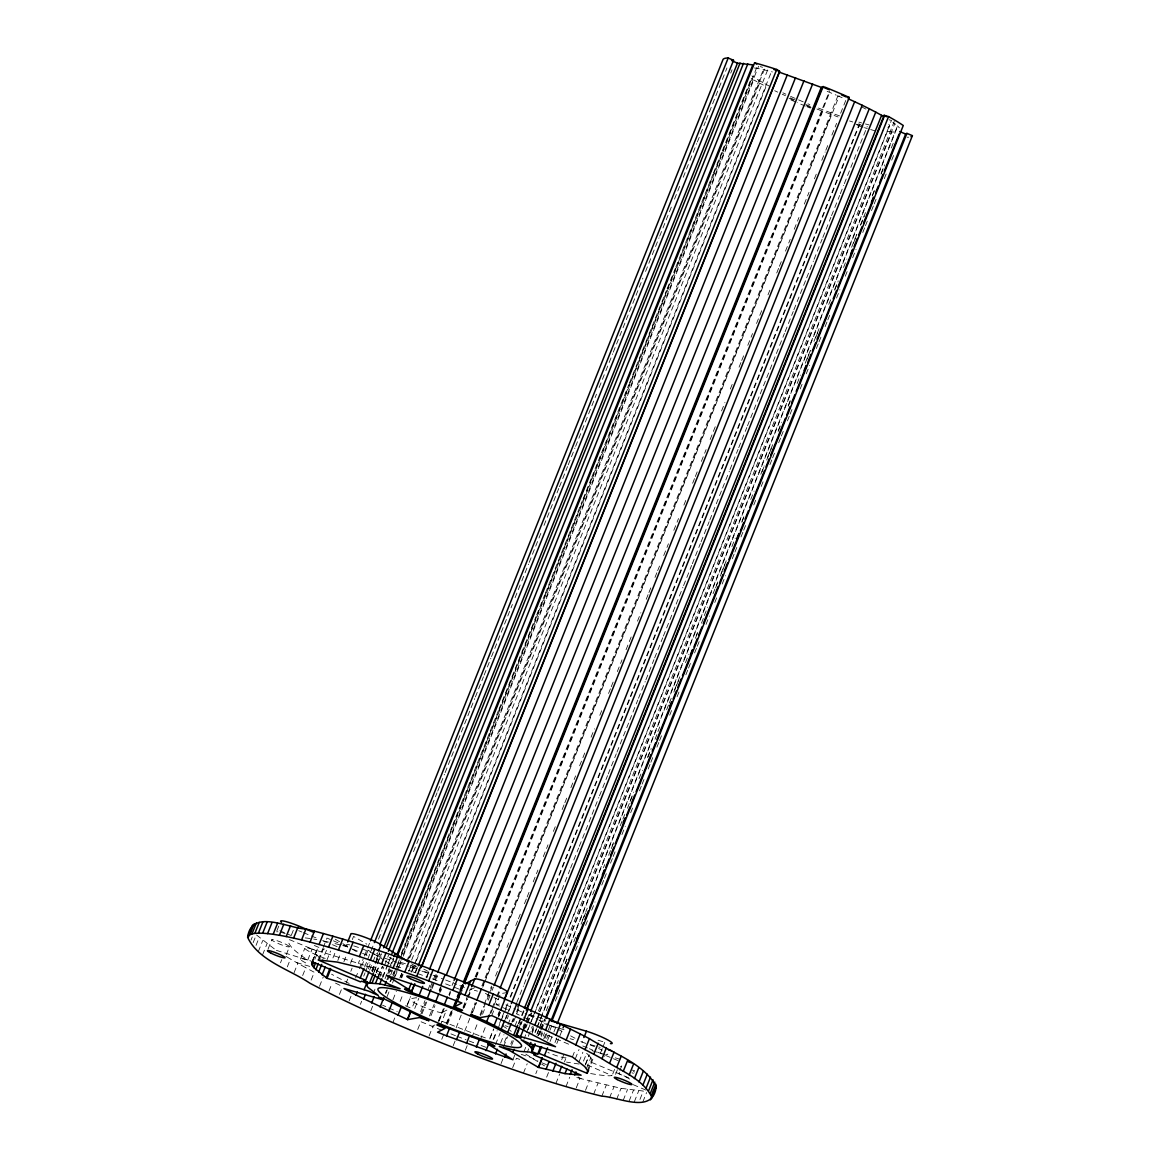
<?xml version="1.0" encoding="UTF-8"?>
<svg xmlns="http://www.w3.org/2000/svg" width="1160" height="1160" viewBox="0 0 1160 1160"><rect width="100%" height="100%" fill="white"/><g stroke="black" fill="none" stroke-linecap="round" stroke-linejoin="round"><path stroke-width="0.75" stroke-dasharray="5 3.75" d="M312.91 960.799L316.579 950.881L289.55 939.672L288.637 940.789A178.089 21.707 21.8 0 0 300.599 955.057L307.762 960.045A17.762 2.16 21.8 0 0 308.342 964.207M251.01 940.093L252.256 936.961M253.17 942.616L256.287 934.801L275.268 949.619M256.026 945.4L259.159 937.57M258.332 951.562L262.711 940.601M262.58 954.825L266.959 943.878M268.09 949.039L271.846 939.643M276.906 930.755L279.415 924.491M291.435 934.974L293.93 928.711M280.502 962.785L281.75 959.654M286.274 954.665L289.391 946.85A9.512 1.16 21.8 0 0 277.153 940.745A9.512 1.16 21.8 0 0 275.312 942.166A9.512 1.16 21.8 0 0 289.391 946.85M287.317 966.874L290.435 959.044L284.998 955.782M294.075 972.689L297.83 963.308L290.435 959.044M300.411 959.247L304.79 948.3M307.762 960.045L312.142 949.097L372.853 967.817A102.08 12.441 21.8 0 0 383.235 974.284M302.659 975.545L305.79 967.715L297.83 963.308M311.707 962.539L316.086 951.591M312.2 961.843L318.464 946.197M314.839 959.349L316.709 954.651L316.042 952.984M318.202 959.972L322.582 949.025L326.975 949.054L322.596 960.002M323.219 947.459L326.961 938.063L331.818 940.151M319.029 959.914L323.408 948.967M311.141 980.098L314.273 972.268L305.79 967.715M326.83 960.393L330.586 950.997M319.507 986.333L323.263 976.938M332.949 957.942L334.834 953.259M337.806 960.494L340.938 952.679M328.947 991.118L332.079 983.288M352.336 939.542L353.582 936.41L366.836 944.182M343.882 961.77L346.39 955.506M350.508 963.322L353.002 957.058M339.459 994.41L341.968 988.16M346.449 982.259L347.695 979.127M350.827 971.312L352.075 968.18M358.281 963.583L359.527 960.451M355.598 978.025L358.73 970.195M359.353 968.629L363.109 959.247M364.414 955.999L369.793 942.543M361.644 966.251L364.153 959.987M366.038 955.289L368.532 949.039M349.131 1000.92L351.625 994.657M364.617 967.019L373.694 944.298M366.488 966.715L367.836 963.351M363.718 976.154L365.067 972.79M365.748 971.109L369.112 962.698M378.522 939.151L381.887 930.74M384.584 924.012L390.63 908.874M391.311 907.192L398.039 890.372M398.707 888.69L410.814 858.414M413.511 851.687L428.301 814.697M428.983 813.015L437.045 792.831M437.726 791.149L444.454 774.329M445.121 772.647L474.715 698.639M475.397 696.957L483.459 676.773M484.14 675.091L490.868 658.285M491.536 656.603L512.386 604.462M515.083 597.734L521.13 582.596M521.812 580.913L528.539 564.093M529.207 562.411L541.314 532.135M544.011 525.408L558.801 488.418M559.482 486.736L567.544 466.552M568.226 464.87L574.954 448.05M575.621 446.368L596.472 394.226M599.169 387.498L605.215 372.36M605.897 370.678L612.625 353.858M613.292 352.176L642.886 278.183M645.583 271.454L651.63 256.317M652.312 254.635L659.039 237.814M659.707 236.132L671.814 205.856M674.511 199.129L680.558 184.005M683.254 177.277L689.301 162.139M689.982 160.457L696.711 143.637M697.377 141.955L705.454 121.771M706.121 120.089L726.972 67.947M368.3 968.846L370.997 962.118M369.634 970.181L372.316 963.452M372.983 961.77L376.348 953.361M353.727 945.908A17.762 2.16 21.8 0 1 376.666 955.579L377.913 952.447M371.606 970.949L375.55 961.089M376.217 959.407L378.914 952.679M730.713 73.109L732.062 69.745M372.316 971.094L374.999 964.366M375.666 962.684L379.712 952.592M372.418 971.906L379.813 953.418M360.397 1004.357L361.659 1001.225M374.201 971.369L376.884 964.641M377.565 962.959L380.929 954.549M374.042 972.268L376.724 965.54M377.406 963.859L381.437 953.766M376.13 972.907L378.914 965.946M376.579 972.515L379.276 965.787M378.247 976.503L382.292 966.425M378.667 976.43L382.699 966.353M373.099 993.859L375.797 987.131M379.827 977.039L383.858 966.947M384.54 965.265L388.571 955.173M382.524 977.126L387.512 965.149M388.179 963.467L390.876 956.739M382.93 977.285L386.295 968.876M386.962 967.193L391.007 957.101M370.75 1010.955L372.621 1006.256M385.033 978.648L389.064 968.557M389.745 966.874L393.327 958.218M387.802 973.515L391.166 965.106M391.848 963.423L393.863 958.378M388.934 973.356L390.267 969.992M386.889 979.794L390.92 969.702M387.875 979.678L391.63 970.282M390.659 974.994L392.544 970.311M385.309 993.438L386.657 990.074M390.021 981.664L392.036 976.618M392.718 974.937L394.052 971.572M401.462 953.07L405.492 942.979M406.174 941.296L414.236 921.112M414.917 919.431L451.907 826.935M452.588 825.253L460.65 805.069M461.332 803.387L489.578 732.743M490.26 731.061L498.322 710.891M499.003 709.21L535.992 616.699M536.674 615.017L544.736 594.833M545.417 593.151L582.407 500.656M583.088 498.974L591.15 478.79M591.832 477.108L628.822 384.613M629.503 382.93L666.492 290.421M667.174 288.738L675.25 268.555M675.917 266.873L712.907 174.377M713.588 172.695L721.665 152.511M722.332 150.829L750.578 80.185M385.976 993.192L387.31 989.828M390.673 981.418L400.765 956.202M401.447 954.52L751.245 79.953M393.24 976.299L399.968 959.494M400.649 957.812L757.176 66.424M393.312 979.446L400.708 960.958M403.39 954.231L758.582 66.207M387.107 996.527L389.803 989.799M392.486 983.071L394.501 978.025M395.183 976.343L402.578 957.856M403.26 956.173L753.724 79.924L751.26 78.503M399.809 978.039L401.679 973.341M400.606 976.56L401.954 973.196M406.667 961.422L763.86 68.367M401.041 977.779L402.389 974.414M408.45 959.277L764.977 67.889L760.177 66.627M392.964 999.731L396.328 991.321M401.708 977.865L403.057 974.502M409.784 957.696L759.582 83.128L753.724 79.924M411.597 960.161L768.123 68.788M408.726 971.442L411.235 965.178M411.249 972.211L413.946 965.497M414.613 963.815L771.82 70.745M400.127 1001.413L402.825 994.685M412.25 971.137L415.613 962.742M416.28 961.06L766.079 86.492L759.582 83.128M392.877 1022.612L395.386 1016.348M415.062 972.501L417.078 967.455M415.657 972.225L417.542 967.527A102.08 12.441 21.8 0 0 410.234 965.207M406.986 1005.589L410.553 996.498M407.29 1005.096L409.799 998.847L416.411 997.702L411.727 1008.518M426.068 977.967L428.765 971.254M426.909 977.068L428.779 972.37M414.743 1008.475L418.774 998.383M427.982 989.813L429.867 985.115M420.616 1011.534L424.995 1000.587M430.229 987.479L436.29 972.356M420.79 1014.202L425.502 1002.428M431.607 987.552L436.928 973.834M422.022 1013.767L426.735 1001.993M432.114 988.538L434.797 981.809M435.478 980.128L437.494 975.082M417.701 1029.514L420.834 1021.684L441.858 1030.283M439.132 990.408L440.394 987.276M429.504 1015.957L434.217 1004.183M439.596 990.727L440.93 987.378M439.408 992.293L440.742 988.929M430.969 1015.711L435 1005.618M440.379 992.163L441.728 988.798M429.07 1036.011L432.81 1026.629M452.052 985.449L453.4 982.085M438.19 1021.597L443.57 1008.141M448.963 994.685L450.341 991.118M439.031 1020.307L442.163 1012.491L451.632 1007.576M439.132 1021.105L444.512 1007.663M449.21 995.889L450.559 992.525M440.089 1025.962L446.339 1010.316M446.063 1024.091L451.689 1010.012M456.982 996.788L458.998 991.742M459.679 990.06L462.361 983.346M457.359 997.252L462.753 983.81M447.049 1023.308L452.429 1009.853M457.141 998.079L458.49 994.714M459.157 993.033L462.521 984.622M457.736 998.441L459.084 995.077M459.751 993.395L463.115 984.985M447.426 1024.483L452.139 1012.709M458.185 997.571L463.565 984.115M441.757 1039.316L444.875 1031.501M458.345 998.586L463.986 984.506M457.809 1001.327L459.693 996.643M460.317 995.077L462.188 990.379L453.879 987.087M462.971 1007.359L470.365 988.856M475.078 977.082L829.588 90.755M463.232 1008.562L467.262 998.47M467.944 996.788L471.308 988.378M476.021 976.604L829.849 91.959M456.098 1027.876L461.477 1014.42M464.174 1007.707L467.538 999.296M468.205 997.614L471.569 989.205M476.282 977.431L822.715 111.273L838.1 116.971M453.212 1045.668L455.097 1040.969M471.134 1012.767L475.165 1002.675M481.893 985.855L837.752 96.15M464.711 1031.124L470.09 1017.683M470.772 1016.001L476.151 1002.544M482.879 985.724L831.329 114.521M472.599 1012.506L476.629 1002.414M482.69 987.276L484.039 983.912M484.706 982.23L839.216 95.903M465.305 1050.336L467.175 1045.653M480.08 1014.695L483.445 1006.285M484.111 1004.604L491.507 986.116M495.552 976.024L501.599 960.886M506.978 947.43L510.342 939.02M515.736 925.564L517.751 920.518M518.418 918.836L520.434 913.79M524.479 903.698L526.495 898.652M527.162 896.97L529.178 891.924M533.223 881.832L537.921 870.058M543.315 856.602L548.013 844.828M553.392 831.372L555.423 826.34M562.15 809.52L564.166 804.474M564.833 802.792L566.848 797.746M570.894 787.654L575.592 775.88M579.637 765.788L585.684 750.651M591.063 737.195L594.428 728.784M599.822 715.328L601.837 710.283M608.565 693.462L610.58 688.416M611.247 686.735L613.263 681.688M617.308 671.596L622.021 659.837M626.052 649.745L632.098 634.607M637.492 621.151L640.856 612.741M646.236 599.285L648.251 594.239M648.918 592.557L650.934 587.511M654.979 577.419L656.995 572.373M657.662 570.691L659.692 565.645M663.723 555.553L668.436 543.779M673.815 530.323L678.513 518.549M683.907 505.108L685.923 500.061M692.65 483.241L694.666 478.196M695.333 476.513L697.348 471.467M701.394 461.375L706.106 449.601M710.137 439.51L716.184 424.372M721.578 410.915L724.942 402.505M730.322 389.049L732.337 384.003M739.065 367.183L741.08 362.137M741.747 360.455L743.778 355.41M747.808 345.332L752.521 333.558M756.552 323.466L762.613 308.328M767.992 294.872L770.008 289.826M776.736 273.006L778.752 267.96M779.418 266.278L781.448 261.232M785.48 251.14L790.192 239.366M794.223 229.274L798.935 217.5M804.315 204.044L809.028 192.27M814.407 178.828L816.422 173.782M821.802 160.326L825.166 151.916M825.833 150.234L827.863 145.188M831.894 135.096L836.606 123.322M840.637 113.231L846.698 98.093M471.83 1037.562L477.891 1022.424M480.573 1015.696L492.014 987.102M482.546 1014.275L485.677 1006.445M488.186 1000.195L490.057 995.497A102.08 12.441 21.8 0 0 485.329 993.424M492.072 990.452L493.421 987.087M490.042 1013.274L491.39 1009.91M492.072 1008.229L496.103 998.136M496.77 996.455L499.467 989.726M480.066 1040.404L485.446 1026.948M490.825 1013.492L496.872 998.354M497.553 996.672L500.236 989.944M491.767 1015.594L493.652 1010.896M499.467 1006.082L496.161 1004.633L500.54 993.685L507.137 992.539M498.002 1014.637L499.25 1011.505M498.263 1015.159L499.612 1011.795M489.97 1037.954L493.334 1029.543M498.713 1016.087L500.061 1012.723M489.796 1038.925L493.841 1028.833M498.539 1017.059L500.569 1012.013M493.13 1039.505L496.262 1031.675M501.41 1018.813L499.394 1023.86A102.08 12.441 21.8 0 0 503.817 1025.281M502.077 1017.131L504.774 1010.404M505.441 1008.721L507.471 1003.676M510.153 996.947L858.588 125.787L855.746 124.004M493.768 1039.142L497.132 1030.733M497.799 1029.051L500.497 1022.337M501.163 1020.655L503.861 1013.927M504.527 1012.245L507.891 1003.835M510.588 997.107L859.705 124.221L855.92 123.032M505.325 1018.639L506.673 1015.276M507.34 1013.593L510.704 1005.183M495.552 1044.478L500.264 1032.705M505.644 1019.248L511.705 1004.111M507.239 1018.799L508.5 1015.667M500.598 1043.072L503.962 1034.662M507.993 1024.57L510.69 1017.842M516.736 1002.718L523.464 985.898M524.146 984.216L532.208 964.033M532.889 962.351L544.997 932.074M545.664 930.392L561.135 891.707M561.817 890.024L569.879 869.84M570.561 868.159L578.622 847.989M579.304 846.307L591.411 816.031M592.078 814.349L598.807 797.529M599.488 795.847L607.55 775.663M608.231 773.981L616.293 753.797M616.975 752.115L629.082 721.839M629.75 720.157L637.826 699.973M638.493 698.291L645.221 681.486M645.902 679.803L653.964 659.62M654.646 657.938L662.708 637.753M663.389 636.072L675.497 605.796M676.164 604.113L682.892 587.293M683.573 585.611L691.635 565.428M692.317 563.745L700.379 543.562M701.061 541.88L709.137 521.71M709.804 520.028L721.911 489.752M722.578 488.07L729.307 471.25M729.988 469.568L738.05 449.384M738.731 447.702L746.808 427.518M747.475 425.836L759.582 395.56M760.249 393.878L775.721 355.207M776.403 353.524L784.479 333.34M785.146 331.658L793.222 311.474M793.889 309.793L805.997 279.517M806.664 277.834L813.392 261.014M814.073 259.332L822.135 239.149M822.817 237.466L830.893 217.297M831.56 215.615L839.637 195.431M840.304 193.749L843.668 185.339M844.335 183.657L859.807 144.971M860.488 143.289L867.216 126.469M511.821 1022.004L513.169 1018.639M504.411 1042.289L506.427 1037.243M512.488 1022.105L513.837 1018.741M516.519 1012.013L518.549 1006.967M503.512 1046.857L507.543 1036.764M513.604 1021.627L518.984 1008.17M514.938 1026.063L517.447 1019.814M501.062 1063.561L502.933 1058.862M518.346 1023.526L523.74 1010.07M510.806 1043.971L512.154 1040.607M518.883 1023.787L524.262 1010.331M511.546 1045.436L513.561 1040.389M519.622 1025.252L520.956 1021.887M520.159 1025.179L521.507 1021.815M520.826 1024.947L522.174 1021.583M522.899 1027.122L524.233 1023.758M523.29 1028.499L528.67 1015.043M523.711 1028.746L525.596 1024.048M526.22 1022.482L529.351 1014.666L536.007 1016.595M523.551 1030.167L526.06 1023.903M525.059 1028.05L526.393 1024.686M527.075 1023.004L531.106 1012.912M512.894 1059.733L514.779 1055.049M525.813 1027.963L527.148 1024.599M527.829 1022.917L531.86 1012.825M523.87 1039.418L525.9 1034.372M526.567 1032.69L529.25 1025.962M529.932 1024.28L891.17 121.118M512.676 1067.649L516.432 1058.268L519.68 1059.37M528.032 1029.688L889.27 126.527M528.322 1036.286L532.353 1026.208M538.414 1011.07L894.273 121.365M532.179 1030.167L533.527 1026.803M539.574 1011.665L894.766 123.656L892.359 121.974M523.856 1051.96L525.871 1046.914M531.918 1031.776L533.266 1028.412M539.995 1011.592L891.808 131.994L897.884 132.081M531.788 1034.184L534.282 1027.934M534.934 1032.414L536.283 1029.051M536.949 1027.369L540.313 1018.958M540.98 1017.277L897.506 125.889L894.766 123.656M527.307 1052.192L528.655 1048.829M535.282 1032.24L536.732 1028.659M537.312 1027.194L897.869 125.729M536.804 1034.343L542.865 1019.205M546.229 1010.795L548.245 1005.749M556.988 983.883L558.337 980.519M565.065 963.699L567.08 958.653M573.808 941.833L575.824 936.787M582.552 919.981L587.264 908.207M592.644 894.752L594.659 889.706M603.403 867.839L604.751 864.476M612.147 845.973L613.495 842.61M620.223 825.789L622.238 820.743M622.905 819.062L624.936 814.015M630.315 800.559L633.679 792.149M639.058 778.693L642.423 770.284M647.802 756.842L651.166 748.432M657.894 731.612L659.909 726.566M666.637 709.746L668.653 704.7M669.32 703.018L671.35 697.972M674.714 689.562L680.093 676.106M685.473 662.65L688.837 654.24M696.232 635.738L697.58 632.374M704.308 615.554L707.673 607.144M713.052 593.702L717.764 581.928M721.128 573.518L726.508 560.062M731.887 546.606L735.251 538.197M741.979 521.376L743.995 516.33M750.723 499.51L754.087 491.1M760.815 474.28L764.179 465.87M767.543 457.461L772.922 444.019M778.302 430.563L781.666 422.153M788.394 405.333L790.409 400.287M797.137 383.467L800.502 375.057M805.214 363.283L810.593 349.827M813.957 341.417L819.337 327.961M828.747 304.413L830.778 299.367M834.808 289.275L838.172 280.88M843.552 267.423L846.916 259.013M851.629 247.239L857.008 233.783M860.372 225.374L865.752 211.917M872.48 195.097L874.495 190.051M881.223 173.231L884.587 164.821M891.315 148.001L893.331 142.956M537.312 1033.56L538.66 1030.196M539.342 1028.514L542.691 1020.104M562.208 971.326L566.921 959.552M581.044 924.23L583.059 919.184M583.726 917.502L585.757 912.47M608.623 855.283L610.639 850.236M611.32 848.555L613.336 843.509M627.458 808.187L629.474 803.14M630.155 801.458L632.171 796.413M647.642 757.727L651.007 749.331M655.038 739.239L657.053 734.193M673.873 692.143L675.889 687.097M676.57 685.415L678.586 680.369M695.405 638.319L697.421 633.273M701.452 623.181L703.467 618.135M715.575 587.874L717.605 582.827M720.288 576.1L722.303 571.053M722.985 569.371L725 564.326M741.82 522.275L743.836 517.229M761.989 471.815L764.019 466.769M766.702 460.041L768.717 454.995M769.399 453.313L771.414 448.267M778.142 431.462L780.158 426.416M788.235 406.232L790.25 401.186M807.07 359.136L810.434 350.726M815.813 337.27L817.829 332.224M834.649 290.174L838.013 281.764M853.485 243.093L856.848 234.682M860.88 224.59L864.243 216.18M872.32 195.996L874.336 190.95M881.063 174.131L884.428 165.721M537.79 1035.938L539.806 1030.892M540.473 1029.21L544.518 1019.118M523.436 1073.116L527.191 1063.735M538.53 1035.517L540.546 1030.471M541.227 1028.789L545.258 1018.697M539.69 1034.532L540.937 1031.399M541.575 1029.833L545.417 1020.206M540.836 1035.01L542.082 1031.878M541.212 1036.431L542.561 1033.067M555.35 1001.109L557.365 996.063M558.033 994.381L560.048 989.335M564.093 979.243L566.109 974.197M566.776 972.515L568.791 967.469M575.519 950.649L578.884 942.254M585.611 925.433L587.627 920.387M591.673 910.295L595.036 901.885M601.764 885.065L603.78 880.019M604.447 878.337L606.462 873.291M610.508 863.199L612.524 858.154M613.19 856.471L615.206 851.426M621.934 834.606L625.298 826.195M630.678 812.739L632.707 807.693M639.436 790.873L641.451 785.842M642.118 784.16L644.134 779.114M648.179 769.022L650.195 763.976M650.861 762.294L652.877 757.248M656.923 747.156L658.938 742.11M659.605 740.428L661.635 735.382M669.697 715.198L671.712 710.152M677.106 696.696L679.122 691.65M685.85 674.83L687.865 669.784M688.533 668.102L690.548 663.056M694.593 652.964L696.609 647.918M697.276 646.236L699.306 641.19M706.019 624.385L709.384 615.975M714.777 602.518L716.793 597.472M722.173 584.016L725.536 575.606M732.264 558.786L734.28 553.74M734.947 552.058L736.977 547.012M741.008 536.921L743.023 531.875M743.69 530.192L745.72 525.147M753.783 504.962L755.798 499.916M761.192 486.461L763.207 481.414M769.935 464.609L771.951 459.563M772.618 457.881L774.634 452.835M778.679 442.743L780.694 437.697M781.361 436.015L783.391 430.969M787.422 420.877L789.438 415.831M790.119 414.149L792.135 409.103M800.197 388.919L802.227 383.873M806.258 373.781L809.622 365.371M816.35 348.551L818.365 343.505M819.033 341.823L821.062 336.777M825.093 326.685L827.109 321.639M827.776 319.957L829.806 314.911M836.534 298.106L839.898 289.695M845.278 276.239L847.293 271.193M852.672 257.738L856.036 249.327M862.764 232.507L864.78 227.462M865.447 225.78L867.477 220.733M871.508 210.642L873.523 205.595M874.205 203.913L876.22 198.868M884.283 178.684L886.312 173.637M891.692 160.181L893.707 155.135M543.213 1036.083L544.562 1032.719M543.75 1038.867L545.78 1033.821M545.026 1038.215L550.405 1024.758M546.693 1038.447L547.94 1035.314A102.08 12.441 21.8 0 0 549.463 1035.256M549.956 1030.283L552.653 1023.555M547.534 1040.404L549.419 1035.706M535.818 1073.696L537.065 1070.564M550.058 1041.535L551.942 1036.837M553.871 1032.023L556.553 1025.295M554.987 1042.55L556.858 1037.852M556.785 1043.565L558.656 1038.867M559.917 1035.735L562.411 1029.486M546.635 1077.176L548.506 1072.492M561.701 1059.733L563.586 1055.034M555.858 1083.585L559.613 1074.189M564.441 1061.951L565.688 1058.819M572.402 1056.919L575.534 1049.09M575.288 1058.862L579.043 1049.466M585.93 1043.406A17.762 2.16 21.8 0 0 582.059 1042.159L583.944 1037.46M565.964 1086.615L569.72 1077.219M579.101 1061.661L582.856 1052.265M583.495 1061.095L585.988 1054.832M585.51 1064.242L589.265 1054.846M576.274 1087.833L580.029 1078.438L621.035 1088.341L643.307 1091.053L638.928 1102M585.322 1064.982L589.062 1055.6L586.626 1053.28M586.438 1068.621L590.817 1057.673L589.062 1055.6M587.467 1070.419L591.846 1059.471L590.817 1057.673M587.772 1071.956L593.441 1057.703M585.495 1090.357L589.251 1080.975M602.286 1048.553L600.401 1053.251L604.708 1056.238M602.91 1046.987L604.78 1042.289A17.762 2.16 21.8 0 0 608.043 1043.173M593.615 1094.185L598.009 1083.222M601.851 1096.171L606.23 1085.209M612.712 1074.059L615.844 1066.228M615.539 1074.363L617.424 1069.665M619.875 1070.491L622.992 1062.676M609.536 1097.867L613.93 1086.92M616.656 1099.288L621.035 1088.341M623.181 1100.419L627.56 1089.457M629.068 1101.246L633.447 1090.298M634.332 1101.768L638.711 1090.82M642.843 1101.928L646.598 1092.532M619.541 1072.492L618.613 1073.623A17.762 2.16 21.8 0 1 631.054 1080.047M474.614 987.653L470.394 989.857A17.762 2.16 21.8 0 1 477.427 991.133M432.158 1026.353L434.971 1024.904M496.161 1004.633L499.452 1004.067M579.115 1064.039L566.5 1062.111M891.808 131.994L882.499 130.384M576.796 1077.509L580.029 1078.438M537.674 1017.073L542.663 1018.523M377.609 973.834L384.264 975.763M570.14 1038.707L573.548 1039.693M590.28 1044.551L600.155 1047.408M296.539 962.553L310.459 966.599M889.067 119.77L891.663 120.568M857.167 124.439L860.01 125.309M557.568 1027.731L544.069 1023.569A102.08 12.441 21.8 0 0 539.327 1020.481M559.25 1028.253L565.993 1030.327M598.038 1040.216L604.78 1042.289M276.399 950.373L311.141 961.089M591.962 1050.641L608.666 1055.788M615.279 1057.833L620.223 1059.356M376.666 955.579L392.051 960.611A178.089 21.707 21.8 0 1 396.894 962.249M521.246 1054.353L531.497 1057.717A17.922 2.189 21.8 0 0 537.993 1061.066M849.598 120.959L852.76 121.988M395.937 966.12L403.564 968.643M408.262 970.267L411.394 971.34M412.96 971.877L416.164 973.008M417.774 973.588L427.474 977.082M480.675 1036.199L485.533 1037.939M479.036 1035.59L441.96 1021.264M481.081 1045.508L487.055 1047.712M432.375 978.866L438.973 981.345M469.06 1040.955L478.079 1044.362M445.585 983.868L450.559 985.783M456.967 1036.271L466.03 1039.781M816.93 109.011L822.715 111.273M450.921 1033.893L455.459 1035.677M459.838 985.58L465.87 988.015M805.736 104.501L810.724 106.531M827.167 91.335L836.23 95.149M807.94 103.834L809.825 104.603M806.446 105.662L811.362 107.706M582.798 1045.986L587.728 1048.031M589.367 1048.727L592.659 1050.09M597.545 1052.106L611.856 1058.051M613.452 1058.717L619.817 1061.357M298.7 930.697L301.89 932.016M303.47 932.669L309.836 935.308M311.416 935.975L319.377 939.266M322.611 940.615L330.832 944.022M332.485 944.704L337.415 946.763M628.532 1077.741L591.571 1062.4L591.846 1059.471M789.017 98.281L793.832 100.354M333.427 940.832L341.519 944.298M343.128 944.994L351.204 948.459M352.829 949.141L360.905 952.606M362.529 953.303L368.996 956.072A102.08 12.441 21.8 0 0 367.459 956.13M547.94 1035.314L570.532 1045.001M279.836 930.712L291.204 935.583M314.302 945.472L322.582 949.025M587.163 1064.953L612.088 1075.624L609.667 1075.784A178.089 21.707 21.8 0 1 589.715 1073.348M633.186 1084.658L647.788 1090.908M837.549 95.715L840.188 96.86A77.242 9.411 21.8 0 1 844.886 98.948M505.934 1004.879L510.69 1006.952A178.089 21.707 21.8 0 1 515.548 1009.128M790.293 97.889L796.906 100.775M388.832 1007.953L397.257 1011.665M405.478 1005.749L410.161 1007.822M382.539 1005.169L385.758 1006.605M502.671 1007.504L510.371 1010.984M782.275 94.264L785.465 95.715M516.345 1013.738L519.317 1015.116M774.648 90.697L777.664 92.118M523.624 1017.16L527.93 1019.205M335.53 983.114L342.591 986.594M580.899 1041.491L582.059 1042.159M578.216 1077.045L581.145 1078.742M389.354 957.377L395.386 960.901M335.24 939.194L347.652 946.458M352.147 949.097L358.034 952.548M859.705 124.221L862.837 126.194M411.583 963.801L416.048 966.599M502.367 1025.716L511.27 1031.312M367.952 950.098L370.852 951.925M372.302 952.838L383.742 960.03M385.163 960.915L390.833 964.467M525.813 1054.136L540.197 1063.169M541.648 1064.082L544.548 1065.895M897.506 125.889L899.391 127.832M320.204 958.784L316.709 954.651M276.573 931.828A17.762 2.16 21.8 0 1 277.98 931.799M280.387 932.234A17.762 2.16 21.8 0 1 286.187 933.931M546.433 1064.604A17.922 2.189 21.8 0 1 542.097 1062.864M566.022 1057.761A17.922 2.189 21.8 0 1 547.912 1052.512M508.123 1026.614A102.08 12.441 21.8 0 1 505.267 1025.73M400.635 962.351A102.08 12.441 21.8 0 1 405.478 963.757M529.351 1014.666A102.08 12.441 21.8 0 1 533.687 1017.103M442.163 1012.491A17.762 2.16 21.8 0 1 422.704 1006.663A17.762 2.16 21.8 0 1 409.799 998.847M908.671 137.184A102.08 12.441 21.8 0 1 907.135 137.257M875.495 130.964A102.08 12.441 21.8 0 1 870.667 129.557M867.317 128.543A102.08 12.441 21.8 0 1 864.461 127.672M863.026 127.209A102.08 12.441 21.8 0 1 858.588 125.787M810.303 108.083A102.08 12.441 21.8 0 1 807.012 106.734M805.373 106.068A102.08 12.441 21.8 0 1 797.21 102.66M795.601 101.964A102.08 12.441 21.8 0 1 790.801 99.905M634.578 1070.549A17.762 2.16 21.8 0 1 632.157 1070.1M347.275 946.067A17.762 2.16 21.8 0 1 350.479 945.038M486.983 994.497A17.762 2.16 21.8 0 1 489.853 995.671M493.942 997.469A17.762 2.16 21.8 0 1 500.351 1000.805M607.753 1054.048A17.762 2.16 21.8 0 1 606.071 1054.57M590.164 1044.957A17.762 2.16 21.8 0 1 594.471 1046.682M598.574 1048.495A17.762 2.16 21.8 0 1 602.171 1050.249M428.461 971.732A9.512 1.16 21.8 0 1 421.718 970.673M416.295 968.44A9.512 1.16 21.8 0 1 413.54 965.381M414.932 965.758A9.512 1.16 21.8 0 1 416.541 966.265M423.733 969.107A9.512 1.16 21.8 0 1 427.736 971.21M633.447 1073.261A9.512 1.16 21.8 0 1 631.953 1072.826M620.353 1066.46A9.512 1.16 21.8 0 1 621.586 1066.751M633.404 1071.39A9.512 1.16 21.8 0 1 634.65 1072.072M888.821 124.236A77.242 9.411 21.8 0 1 887.835 127.368M869.087 124.903A77.242 9.411 21.8 0 1 865.462 123.975M861.605 122.916A77.242 9.411 21.8 0 1 858.908 122.133M839.535 115.869A77.242 9.411 21.8 0 1 816.481 107.285M803.213 101.862A77.242 9.411 21.8 0 1 790.453 96.294M785.885 94.206A77.242 9.411 21.8 0 1 782.913 92.829M769.37 86.13A77.242 9.411 21.8 0 1 751.927 75.864M754.42 67.976A77.242 9.411 21.8 0 1 772.415 71.978M862.141 107.155A77.242 9.411 21.8 0 1 865.969 109.127M349.174 983.462A178.089 21.707 21.8 0 1 331.557 974.183M305.283 937.918A178.089 21.707 21.8 0 1 311.866 938.788M313.678 939.078A178.089 21.707 21.8 0 1 316.825 939.629M323.611 940.992A178.089 21.707 21.8 0 1 331.601 942.79M334.979 943.616A178.089 21.707 21.8 0 1 341.156 945.183M342.751 945.603A178.089 21.707 21.8 0 1 347.652 946.922M398.533 962.814A178.089 21.707 21.8 0 1 408.436 966.251M410.103 966.845A178.089 21.707 21.8 0 1 420.21 970.47M421.907 971.094A178.089 21.707 21.8 0 1 431.549 974.661M433.101 975.241A178.089 21.707 21.8 0 1 442.511 978.808M445.658 980.011A178.089 21.707 21.8 0 1 456.692 984.332M517.157 1009.853A178.089 21.707 21.8 0 1 526.64 1014.188M528.191 1014.898A178.089 21.707 21.8 0 1 537.341 1019.19M538.835 1019.901A178.089 21.707 21.8 0 1 548.23 1024.454M549.811 1025.222A178.089 21.707 21.8 0 1 564.847 1032.835M570.618 1035.865A178.089 21.707 21.8 0 1 578.072 1039.911M325.235 958.45A17.762 2.16 21.8 0 1 306.153 949.619A17.762 2.16 21.8 0 1 312.142 949.097"/><path stroke-width="1.5" d="M247.617 937.28C258.303 960.596 289.652 969.47 309.894 983.216C356.12 1007.402 404.072 1028.122 452.588 1047.234C501.453 1066.069 550.899 1083.875 601.851 1096.171C618.512 1096.838 653.703 1115.151 656.241 1086.108C642.365 1062.241 611.842 1053.005 589.425 1038.664C542.634 1014.521 494.16 993.729 445.121 974.617C399.518 957.188 353.38 940.789 305.95 929.001C288.811 928.623 251.546 908.062 247.617 937.28L252.72 924.911M251.981 928.029L251.995 926.318M311.663 963.931L312.2 961.843L360.441 981.853L361.702 981.201L367.705 983.68L367.01 985.797L367.981 987.407L378.305 995.468L368.822 991.177L327.019 978.286L313.722 967.541L311.663 963.931L312.91 960.799M651.485 1098.621L656.241 1086.108M248.225 937.41L251.357 929.595M248.341 935.859L249.792 934.742L254.17 923.781M249.792 934.742L251.966 933.916L256.345 922.954M251.966 933.916L254.838 933.38L259.216 922.432M254.838 933.38L258.404 933.162L262.784 922.2M258.404 933.162L262.668 933.235L267.046 922.287M262.668 933.235L267.598 933.611L271.976 922.664M267.598 933.611L273.165 934.293L277.544 923.345M273.165 934.293L279.386 935.264L283.765 924.317M279.386 935.264L286.201 936.54L290.58 925.593M286.201 936.54L293.611 938.106L297.989 927.144M293.611 938.106L301.571 939.948L305.95 929.001M301.571 939.948L310.068 942.08L314.447 931.117M310.068 942.08L319.058 944.472L323.437 933.51M312.33 965.598L313.591 962.466M313.722 967.541L315.607 962.843M315.825 969.745L318.318 963.481M319.058 944.472L328.512 947.126L332.891 936.178M318.623 972.182L321.74 964.366M322.089 974.879L325.22 967.048M326.236 977.779L329.991 968.397M327.019 978.286L330.774 968.89M328.512 947.126L338.415 950.026L342.794 939.078M347.681 942.007L350.813 934.177A17.762 2.16 21.8 0 1 361.993 936.221A17.762 2.16 21.8 0 1 381.046 944.631L408.61 961.93M338.415 950.026L348.711 953.187L353.089 942.224M348.711 953.187L359.353 956.565L363.747 945.617M370.461 940.861L723.057 59.406A102.08 12.441 21.8 0 1 728.19 58L733.555 60.291L379.712 944.951M360.224 977.967L363.979 968.586M374.375 942.616L728.19 58M356.062 995.091L343.94 988.523L383.278 999.92L378.392 997.063L383.293 998.485L428.953 1020.756L419.441 1017.566L407.653 1019.611L356.062 995.091L357.324 991.959M359.353 956.565L370.344 960.161L374.724 949.213M365.589 980.272L318.202 959.972L337.183 962.06L361.021 967.817L389.876 984.709L400.157 988.755L379.827 983.854L369.489 983.143L363.587 980.62L365.589 980.272L368.952 971.862M378.551 950.881L381.046 944.631M364.095 989.712L367.227 981.896M369.489 983.143L373.52 973.052M383.612 947.821L737.455 63.162L752.826 64.858L396.981 954.564M363.631 998.978L365.516 994.294M372.099 982.998L375.463 974.588M386.222 947.677L740.065 63.031M370.344 960.161L381.596 963.974L385.976 953.012M375.564 983.231L378.247 976.503M388.339 951.287L743.516 63.264M371.649 1002.965L374.158 996.715M379.827 983.854L381.843 978.808M391.935 953.578L747.794 63.887M393.965 956.652L395.212 953.52M384.873 984.84L386.208 981.476M397.401 955.855L754.58 62.828A102.08 12.441 21.8 0 1 776.736 69.469L779.592 71.253L421.036 967.672M381.596 963.974L393.11 967.962L397.488 957.014M380.074 1007.039L383.829 997.643M388.861 1011.158L391.993 1003.327M393.11 967.962L404.811 972.138L409.19 961.19M397.967 1015.305L401.099 1007.489M408.77 989.437L411.278 983.172M418.209 965.845L776.736 69.469M404.811 972.138L416.686 976.473L421.065 965.526M457.069 1000.123L454.372 1006.837L462.564 1010.244L461.622 1010.722L407.667 991.003L404.521 989.03L411.626 991.22L414.323 984.492M411.452 992.191L414.816 983.782M421.544 966.976L779.418 72.225L821.294 87.377L463.42 982.129M407.349 1019.466L410.466 1011.651M407.653 1019.611L410.785 1011.781M419.354 994.787L422.718 986.377M429.432 969.571L787.307 74.82M416.686 976.473L428.678 980.954L433.057 970.006M427.576 997.643L430.94 989.234M437.668 972.413L795.528 77.662M428.678 980.954L440.727 985.58L445.121 974.617M436.044 1000.703L438.726 993.975M446.136 975.473L803.996 80.736M444.657 1003.951L447.354 997.223M454.067 980.403L812.623 83.984M440.727 985.58L452.835 990.307L457.214 979.359M453.328 1007.344L456.692 998.934M463.797 983.303L822.338 86.869L825.021 87.174A102.08 12.441 21.8 0 1 849.265 97.425L494.087 985.405M454.372 1006.837L457.721 1000.152M464.652 982.824L823.18 86.434M446.542 1035.807L512.894 1059.733L487.78 1043.971L494.885 1046.16L491.753 1044.188L437.784 1024.468L436.841 1024.961L445.034 1028.354L437.581 1032.211L446.542 1035.807L449.674 1027.992M452.835 990.307L464.913 995.135L470.598 981.07M471.641 986.725L474.774 978.895A17.762 2.16 21.8 0 1 494.233 984.724A17.762 2.16 21.8 0 1 507.137 992.539L504.629 998.803M456.518 1039.708L459.635 1031.892M651.847 1097.07C642.365 1077.959 618.875 1070.187 602.011 1058.717C561.614 1036.547 519.477 1017.712 476.934 1000.036L481.327 989.088M466.45 1043.492L468.945 1037.243M488.867 1005.01L493.247 994.062M476.296 1047.146L479.428 1039.331M519.491 1026.861L516.127 1035.271L521.014 1038.142L516.113 1036.721L486.678 1021.684L489.375 1014.957M500.134 988.044L854.644 101.703L848.279 98.818M494.233 1025.252L496.929 1018.523M504.325 1000.021L862.199 105.27L854.644 101.703M500.671 1010.027L505.049 999.079M485.997 1050.641L489.128 1042.826M501.294 1028.732L504.658 1020.321M511.386 1003.502L869.26 108.764L862.199 105.27M495.523 1053.961L497.393 1049.278M512.27 1015.072L516.649 1004.111M507.79 1032.095L511.154 1023.685M517.882 1006.865L875.742 112.128L869.26 108.764M504.803 1057.108L506.05 1053.976M513.648 1035.3L517.679 1025.208M524.407 1008.388L881.6 115.333L875.742 112.128M526.22 1010.041L884.094 115.304L888.545 116.594A102.08 12.441 21.8 0 1 903.278 125.512L546.085 1018.523M516.113 1036.721L518.81 1029.993M527.553 1008.127L884.08 116.74L881.6 115.333M523.653 1020.118L528.032 1009.171M512.792 1052.395L514.039 1049.264M520.593 1036.562L523.711 1028.746M530.7 1011.303L888.545 116.594M534.774 1025.164L539.154 1014.217M541.662 1046.624L538.979 1053.352L537.703 1054.005L531.701 1051.511L532.411 1049.394L529.554 1045.87L530.889 1042.506M531.425 1047.799L532.774 1044.435M531.701 1051.511L534.426 1044.348M555.915 990.959L557.931 985.913M576.766 938.832L578.782 933.785M602.33 874.915L604.346 869.869M623.181 822.773L625.197 817.728M669.596 706.73L671.611 701.684M690.447 654.588L692.476 649.542M736.861 538.544L738.891 533.499M804.141 370.359L806.157 365.313M850.556 254.315L852.571 249.269M871.407 202.173L873.422 197.127M532.484 1050.656L535.166 1043.928M545.939 1017.015L558.047 986.739M559.381 983.376L562.745 974.965M564.093 971.601L567.457 963.191M568.806 959.827L583.611 922.823M584.945 919.46L588.308 911.049M589.657 907.685L604.462 870.696M605.81 867.332L609.174 858.922M610.508 855.558L613.872 847.148M615.221 843.784L625.312 818.554M626.661 815.19L630.025 806.78M631.359 803.416L634.723 795.006M636.072 791.642L650.876 754.638M652.225 751.274L655.588 742.864M656.923 739.5L671.727 702.51M673.075 699.146L676.439 690.736M677.788 687.372L681.137 678.962M682.486 675.598L692.578 650.368M693.926 647.005L697.29 638.595M698.639 635.23L702.003 626.821M703.337 623.457L718.141 586.452M719.49 583.088L722.854 574.678M724.202 571.329L727.566 562.919M728.9 559.555L738.992 534.325M740.341 530.961L743.705 522.551M745.053 519.187L748.417 510.777M749.766 507.413L764.556 470.409M765.904 467.045L769.268 458.635M770.617 455.271L785.407 418.267M786.755 414.903L790.119 406.507M791.468 403.143L794.832 394.733M796.181 391.37L806.258 366.139M807.606 362.775L810.97 354.365M812.319 351.001L815.683 342.591M817.032 339.227L831.821 302.224M833.17 298.86L836.534 290.45M837.883 287.086L852.687 250.096M854.021 246.732L857.385 238.322M858.734 234.958L862.097 226.548M863.446 223.184L873.538 197.954M875.553 192.908L878.236 186.18M879.585 182.816L882.948 174.406M884.297 171.042L899.102 134.038M545.591 1030.181L549.971 1019.234M537.703 1054.005L540.386 1047.277M551.159 1020.365L905.67 134.038L906.932 133.371L912.398 135.647L557.235 1023.613M551.754 1021.394L906.932 133.371M538.341 1067.36L509.53 1050.482L499.25 1046.436L519.578 1051.351L529.917 1052.062L535.818 1054.585L533.817 1054.933L581.131 1075.189L565.007 1073.623L538.341 1067.36L542.097 1057.964M538.588 1067.432L542.343 1058.036M544.432 1055.614L547.563 1047.784M556.061 1035.155L560.439 1024.193M545.983 1069.389L549.115 1061.574M563.035 1027.919L564.297 1024.787M552.87 1071.086L556.002 1063.256M566.152 1040.056L570.532 1029.109M559.221 1072.492L561.73 1066.243M575.824 1044.884L580.203 1033.937M565.007 1073.623L566.892 1068.926M583.944 1037.46L586.438 1031.211A17.762 2.16 21.8 0 1 606.549 1039.287A17.762 2.16 21.8 0 1 610.45 1043.609M570.183 1074.465L572.068 1069.766M574.736 1075.001L575.998 1071.869M585.046 1049.611L589.425 1038.664M593.789 1054.222L598.168 1043.275M538.979 1053.352L587.192 1073.348L588.627 1070.071M602.011 1058.717L606.39 1047.755M609.682 1063.053L614.075 1052.091M616.786 1067.215L621.165 1056.267M623.297 1071.216L627.676 1060.269M629.184 1075.015L633.563 1064.068M634.418 1078.611L638.798 1067.664M639 1081.99L643.38 1071.043M642.901 1085.151L647.28 1074.189M646.12 1088.051L650.499 1077.103M648.628 1090.705L653.008 1079.757M650.426 1093.097L654.805 1082.149M651.5 1095.228L655.878 1084.266M650.398 1099.897L654.153 1090.516M912.398 135.647L912.267 135.85A102.08 12.441 21.8 0 1 910.977 136.735M654.776 1088.95L655.864 1087.674M587.192 1073.348L587.467 1070.419L584.683 1066.547L572.402 1056.919L530.584 1044.014L521.101 1039.737L529.554 1045.87M465.305 983.81L474.774 978.895M455.227 1006.402L461.839 1002.965L418.209 986.246L386.454 975.415L411.626 991.22M731.554 60.639L733.555 60.291M847.931 97.657L849.265 97.425M550.986 1020.931L586.438 1031.211M608.391 1049.785L611.683 1050.742M516.127 1035.271L555.524 1046.697L523.551 1030.167L491.767 1015.594L479.964 1017.624L470.467 1014.449L486.678 1021.684M773.909 69.498L779.592 71.253M628.488 1061.908L631.794 1062.922M464.913 995.135L476.934 1000.036M822.338 86.869L828.878 89.596M899.653 131.544L905.67 134.038M841.493 94.903L846.321 96.976M733.033 61.277L737.455 63.162M313.722 932.393L300.469 926.724A17.762 2.16 21.8 0 0 284.765 921.286A17.762 2.16 21.8 0 0 281.503 922.287M884.094 115.304L886.53 116.74M754.58 62.828L756.755 64.105M457.548 1010.621L452.56 1008.606A77.242 9.411 21.8 0 0 378.32 988.436A77.242 9.411 21.8 0 0 436.899 1022.526L441.858 1024.584A77.242 9.411 21.8 0 0 509.037 1046.624A77.242 9.411 21.8 0 0 513.271 1037.866L510.777 1036.286A77.242 9.411 21.8 0 0 472.221 1016.827L457.548 1010.621M478.21 1054.222A9.512 1.16 21.8 0 0 492.478 1059.051A9.512 1.16 21.8 0 0 480.559 1053.005A9.512 1.16 21.8 0 0 478.21 1054.222M270.933 953.114A9.512 1.16 21.8 0 0 285.012 957.797A9.512 1.16 21.8 0 0 272.774 951.693A9.512 1.16 21.8 0 0 270.933 953.114M410.321 978.634A9.512 1.16 21.8 0 0 424.4 983.332A9.512 1.16 21.8 0 0 412.162 977.213A9.512 1.16 21.8 0 0 410.321 978.634M617.236 1079.568A9.512 1.16 21.8 0 0 631.779 1084.614A9.512 1.16 21.8 0 0 620.383 1078.684A9.512 1.16 21.8 0 0 617.236 1079.568"/></g></svg>
